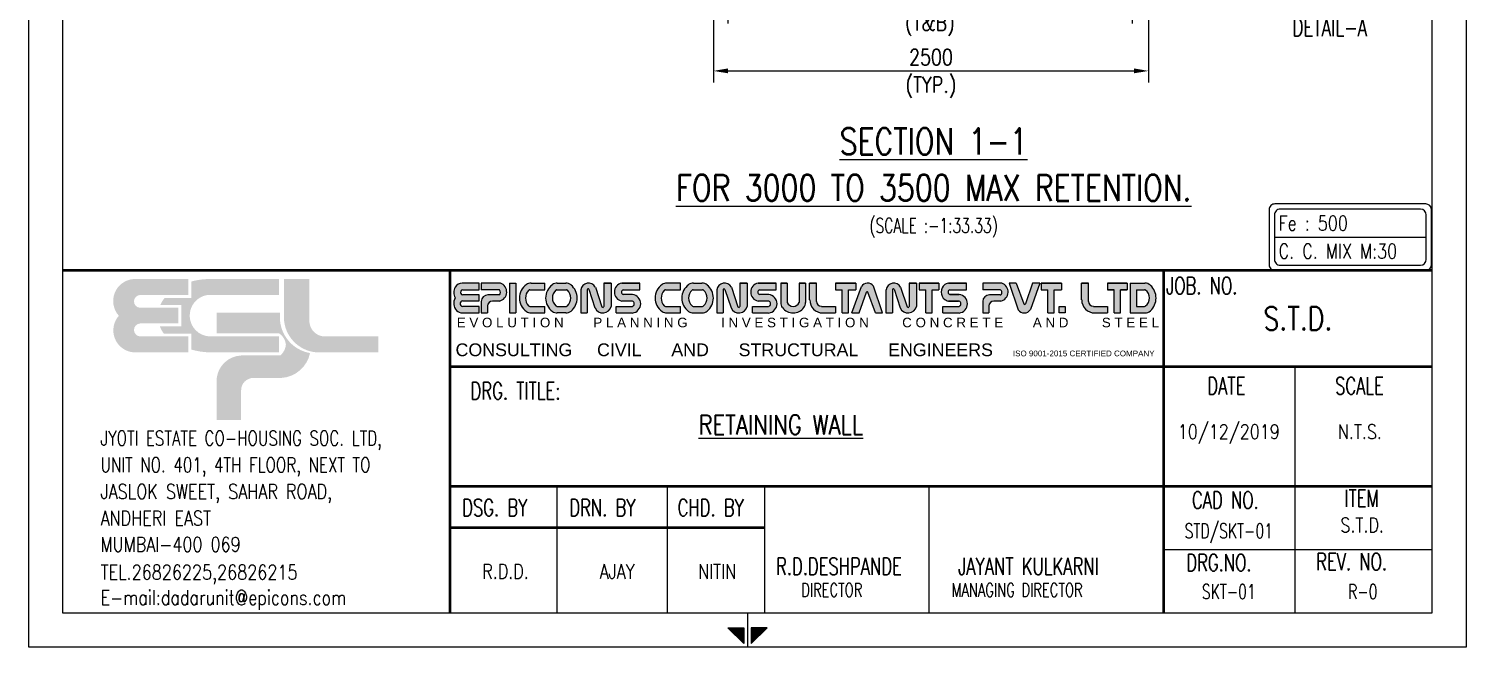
# Model space of a CAD drawing. Extents: x 455722 to 1142355, y -625363 to -272741.
# Drawn here: x 761468 to 786246, y -356294 to -345632 of the extents above; entities that cross this region are included whole.
import ezdxf
from ezdxf.enums import TextEntityAlignment as Align

# ---------------------------------------------------------------- set-up
doc = ezdxf.new("R2010")
doc.units = 0
doc.header["$LTSCALE"] = 500
doc.header["$MEASUREMENT"] = 0
doc.layers.get('DEFPOINTS').update_dxf_attribs({"color": 4})
doc.layers.add('00 ECPL LOGO', color=250, linetype='Continuous', lineweight=20)
doc.layers.add('00 ELEV-2', color=9, linetype='Continuous', lineweight=30)
for name, color, linetype in [('3CONRED', 1, 'Continuous'), ('PNA', 10, 'Continuous'), ('S-DIM-1', 5, 'Continuous'), ('S-TEXT', 2, 'Continuous'), ('S-TEXT-1', 4, 'Continuous'), ('S-TITIL', 6, 'Continuous'), ('TEXT', 4, 'Continuous'), ('TEXT (SHEET)', 4, 'Continuous'), ('TEXT NORMAL', 4, 'Continuous'), ('TITLE', 4, 'Continuous')]:
    doc.layers.add(name, color=color, linetype=linetype)
doc.styles.add('ROMANS', font='r.shx', dxfattribs={"width": 0.8, "height": 275, "bigfont": 'bigfont.shx'})
doc.styles.add('SEC. TEXT', font='arial.ttf', dxfattribs={"height": 180})
doc.dimstyles.new('dim33.33', dxfattribs={"dimtxt": 250, "dimasz": 250, "dimexe": 200, "dimexo": 200, "dimgap": 100, "dimtad": 1, "dimdec": 0, "dimlfac": 0.333331, "dimzin": 0, "dimdsep": 46, "dimtxsty": 'ROMANS', "dimcen": 0, "dimclrd": 5, "dimclre": 5, "dimclrt": 4, "dimadec": 0, "dimazin": 0, "dimtfac": 1, "dimtdec": 0, "dimtix": 1, "dimtofl": 0, "dimtmove": 2, "dimatfit": 3, "dimfxl": 0, "dimtolj": 1, "dimtzin": 0, "dimlwd": -1, "dimlwe": -1, "dimarcsym": 0})

# ---------------------------------------------------------------- blocks, each defined once
blk = doc.blocks.new('*D1342')
at = {"layer": 'DEFPOINTS', "color": 0}
for p in [(773520, -343232, -19), (780485, -343232, -19), (780485, -345344)]:
    blk.add_point(p, dxfattribs=at)
at = {"layer": 'S-DIM-1', "color": 5}
for p, q in [((773520, -343432), (773520, -345544)), ((780485, -343432), (780485, -345544)), ((773770, -345344), (780235, -345344))]:
    blk.add_line(p, q, dxfattribs=at)
for points in [[(773770, -345302), (773770, -345385), (773520, -345344)], [(780235, -345302), (780235, -345385), (780485, -345344)]]:
    blk.add_solid(points, dxfattribs=at)
at = {"layer": 'S-DIM-1', "color": 4, "insert": (777002, -345344), "char_height": 275, "attachment_point": 5, "style": 'ROMANS'}
blk.add_mtext('\\A1;10 Y @ 200 c/c\\P(T&B)', dxfattribs=at)
blk = doc.blocks.new('*D1343')
at = {"layer": 'DEFPOINTS', "color": 0}
for p in [(773270, -343382, -19), (780770, -344732, -19), (780770, -346359)]:
    blk.add_point(p, dxfattribs=at)
at = {"layer": 'S-DIM-1', "color": 5}
for p, q in [((773270, -343582), (773270, -346559)), ((780770, -344932), (780770, -346559)), ((773520, -346359), (780520, -346359))]:
    blk.add_line(p, q, dxfattribs=at)
for points in [[(773520, -346317), (773520, -346400), (773270, -346359)], [(780520, -346317), (780520, -346400), (780770, -346359)]]:
    blk.add_solid(points, dxfattribs=at)
at = {"layer": 'S-DIM-1', "color": 4, "char_height": 275, "style": 'ROMANS'}
for s, insert, attachment_point in [('\\A1;2500', (777020, -346259), 8), ('\\A1;(TYP.)', (777020, -346459), 2)]:
    blk.add_mtext(s, dxfattribs=dict(at, insert=insert, attachment_point=attachment_point))
blk = doc.blocks.new('MID')
at = {"layer": 'TEXT'}
for p, q in [((8.94, 1.07), (4.27, 5.74)), ((4.27, 5.74), (4.27, 1.07)), ((0, 0), (10, 0)), ((4.27, 1.07), (8.94, 1.07)), ((8.94, -1.07), (4.27, -5.74)), ((4.27, -1.07), (8.94, -1.07)), ((4.27, -5.74), (4.27, -1.07))]:
    blk.add_line(p, q, dxfattribs=at)
for points in [[(4.27, 5.74), (8.94, 1.07), (4.27, 1.07)], [(4.27, -5.74), (8.94, -1.07), (4.27, -1.07)]]:
    blk.add_solid(points, dxfattribs=at)
blk = doc.blocks.new('ecpl logo')
at = {"layer": '00 ECPL LOGO'}
for color, points in [(256, [(351, -827, 0.621111), (586, -1401), (1442, -1401), (1442, -1151), (682, -1151, -0.917622), (682, -948), (1285, -948), (1285, -702), (682, -702, -0.926164), (682, -501), (1442, -501), (1442, -251), (581, -251, 0.621111), (351, -827)]), (152, [(2940, -251), (2940, -863, 0.384329), (3453, -1401), (4422, -1401), (4422, -1151), (3582, -1151, -0.414214), (3340, -908), (3340, -251)]), (140, [(1887, -779), (1887, -1102), (2862, -1102, -0.232111), (2971, -1281, -0.194401), (2883, -1450), (2269, -1450, 0.364674), (1887, -1802), (1887, -2463), (2269, -2463), (2269, -1996, -0.414214), (2462, -1802), (2899, -1802, 0.338499), (3350, -1412, -0.371272), (2877, -839), (2877, -779)])]:
    blk.add_hatch(color=color, dxfattribs=at).paths.add_polyline_path(points)
h = blk.add_hatch(color=253, dxfattribs=at)
h.dxf.hatch_style = 1
h.paths.add_polyline_path([(995, -993, 0.07148), (1056, -1106), (1486, -1106), (1486, -1356, 0.065387), (1776, -1401), (2862, -1401), (2862, -1151), (1776, -1151, -0.910826), (1742, -501), (2862, -501), (2862, -251), (1776, -251, 0.069483), (1486, -291), (1486, -546), (1071, -546, 0.072407), (1003, -657), (1329, -657), (1329, -993)])
blk = doc.blocks.new('A4')
at = {"layer": '00 ECPL LOGO'}
h = blk.add_hatch(color=7, dxfattribs=at)
h.dxf.hatch_style = 1
h.paths.add_polyline_path([(247453, 1047), (247453, 1139), (247221, 1139, 0.261636), (247124, 1085, 0.285841), (247126, 937, 0.344902), (247143, 764, 0.204992), (247225, 729), (247453, 729), (247453, 820), (247230, 820, -1), (247225, 894), (247453, 894), (247453, 977), (247230, 977, -1), (247229, 1047)])
h = blk.add_hatch(color=7, dxfattribs=at)
h.dxf.hatch_style = 1
h.paths.add_polyline_path([(247745, 1139), (247483, 1139), (247483, 1047), (247732, 1047, -0.440545), (247732, 977), (247574, 977, 0.414214), (247483, 886), (247483, 729), (247568, 729), (247568, 825, -0.414214), (247637, 894), (247732, 894, 0.757811)])
h.paths.add_polyline_path([(247957, 1139), (247868, 1139), (247868, 729), (247957, 729)])
h.paths.add_polyline_path([(248355, 1139), (248167, 1139, 0.154275), (248102, 1119, 0.519672), (248102, 750, 0.154275), (248167, 729), (248355, 729), (248355, 820), (248148, 820, -0.210356), (248131, 828, -0.388707), (248131, 1039, -0.210356), (248148, 1047), (248355, 1047)])
h.paths.add_polyline_path([(248643, 1139), (248527, 1139, 0.159018), (248460, 1118, 0.507969), (248460, 751, 0.159018), (248527, 729), (248643, 729, 0.173791), (248715, 755, 0.472311), (248715, 1114, 0.173791)])
h.paths.add_polyline_path([(248651, 1047, -0.185052), (248666, 1041, -0.445894), (248666, 826, -0.185052), (248651, 820), (248522, 820, -0.185052), (248507, 826, -0.445894), (248507, 1041, -0.185052), (248522, 1047)], flags=16)
h.paths.add_polyline_path([(249049, 1084, 0.723435), (248849, 1047), (248849, 729), (248938, 729), (248938, 1047, -0.723435), (248960, 1056), (249044, 801, 0.724077), (249268, 820), (249268, 1139), (249166, 1139), (249166, 822, -0.755661), (249139, 813)])
h.paths.add_polyline_path([(249659, 1139), (249413, 1139, 0.823713), (249413, 892), (249558, 892, -0.713272), (249558, 820), (249337, 820), (249337, 729), (249558, 729, 0.900309), (249558, 984), (249430, 984, -0.746931), (249430, 1047), (249659, 1047)])
h = blk.add_hatch(color=7, dxfattribs=at)
h.dxf.hatch_style = 1
h.paths.add_polyline_path([(250219, 1139), (250031, 1139, 0.154275), (249966, 1119, 0.519672), (249966, 750, 0.154275), (250031, 729), (250219, 729), (250219, 820), (250011, 820, -0.210932), (249995, 828, -0.385278), (249994, 1039, -0.212895), (250011, 1047), (250219, 1047)])
h.paths.add_polyline_path([(250585, 1114, 0.173792), (250513, 1139), (250397, 1139, 0.159018), (250330, 1118, 0.507969), (250330, 751, 0.159018), (250397, 729), (250513, 729, 0.173792), (250585, 755, 0.472311)])
h.paths.add_polyline_path([(250521, 1047, -0.185053), (250536, 1041, -0.445893), (250536, 826, -0.185053), (250521, 820), (250392, 820, -0.185053), (250377, 826, -0.445893), (250377, 1041, -0.185053), (250392, 1047)], flags=16)
h.paths.add_polyline_path([(250717, 1047), (250717, 729), (250806, 729), (250806, 1047, -0.436861), (250818, 1060, -0.319738), (250829, 1052), (250912, 801, 0.724077), (251136, 820), (251136, 1139), (251034, 1139), (251034, 822, -0.755661), (251007, 813), (250917, 1084, 0.723435)])
h.paths.add_polyline_path([(251530, 1139), (251284, 1139, 0.823713), (251284, 892), (251429, 892, -0.713272), (251429, 820), (251208, 820), (251208, 729), (251429, 729, 0.900309), (251429, 984), (251302, 984, -0.746931), (251302, 1047), (251530, 1047)])
h.paths.add_polyline_path([(251683, 1139), (251595, 1139), (251595, 872, 0.160106), (251617, 804, 0.505303), (251913, 804, 0.160106), (251935, 872), (251935, 1139), (251849, 1139), (251849, 872, -0.621318), (251683, 872)])
h.paths.add_polyline_path([(252085, 1139), (251992, 1139), (251992, 911, 0.414214), (252175, 729), (252347, 729), (252347, 820), (252154, 820, -0.414214), (252085, 889)])
h.paths.add_polyline_path([(252628, 1139), (252347, 1139), (252347, 1049), (252439, 1049), (252439, 729), (252527, 729), (252527, 1049), (252628, 1049)])
h.paths.add_polyline_path([(252869, 1097, 0.539211), (252702, 1092), (252571, 729), (252674, 729), (252771, 1014, -0.708617), (252793, 1014), (252895, 729), (252994, 729)])
h.paths.add_polyline_path([(253241, 1084, 0.723435), (253040, 1047), (253040, 729), (253129, 729), (253129, 1047, -0.723435), (253151, 1056), (253235, 801, 0.724077), (253459, 820), (253459, 1139), (253357, 1139), (253357, 822, -0.755661), (253330, 813)])
h.paths.add_polyline_path([(253764, 1139), (253495, 1139), (253495, 1049), (253587, 1049), (253587, 729), (253676, 729), (253676, 1049), (253764, 1049)])
h.paths.add_polyline_path([(254145, 1139), (253916, 1139, 0.157568), (253849, 1118, 0.511532), (253849, 913, 0.157569), (253916, 892), (254044, 892, -0.713272), (254044, 820), (253823, 820), (253823, 729), (254044, 729, 0.900308), (254044, 984), (253921, 984), (253917, 984, -0.722204), (253917, 1049), (254145, 1049)])
h = blk.add_hatch(color=7, dxfattribs=at)
h.dxf.hatch_style = 1
h.paths.add_polyline_path([(254630, 1139), (254369, 1139), (254369, 1047), (254607, 1047, -0.270444), (254627, 1035, -0.26297), (254627, 989, -0.270444), (254607, 977), (254460, 977, 0.414214), (254369, 886), (254369, 729), (254454, 729), (254454, 825, -0.414214), (254522, 894), (254618, 894, 0.757811)])
h.paths.add_polyline_path([(254830, 1139), (254731, 1139), (254856, 772, 0.539211), (255024, 777), (255155, 1139), (255051, 1139), (254954, 855, -0.708617), (254932, 855)])
h.paths.add_polyline_path([(255452, 1139), (255171, 1139), (255171, 1049), (255262, 1049), (255262, 729), (255351, 729), (255351, 1049), (255452, 1049)])
h.paths.add_polyline_path([(255820, 1139), (255727, 1139), (255727, 911, 0.414214), (255910, 729), (256082, 729), (256082, 820), (255889, 820, -0.414214), (255820, 889)])
h.paths.add_polyline_path([(255502, 820), (255418, 820), (255418, 729), (255502, 729)])
h = blk.add_hatch(color=7, dxfattribs=at)
h.dxf.hatch_style = 1
h.paths.add_polyline_path([(256082, 1139), (256082, 1049), (256173, 1049), (256173, 729), (256262, 729), (256262, 1049), (256350, 1049), (256350, 1139)])
h.paths.add_polyline_path([(256394, 1139), (256394, 729), (256595, 729, 0.189446), (256673, 760, 0.435754), (256673, 1109, 0.189446), (256595, 1139)])
h.paths.add_polyline_path([(256598, 1049, -0.519112), (256598, 820), (256481, 820), (256481, 1049)], flags=16)
at = {"layer": '00 ECPL LOGO', "color": 7}
for p, q in [((247453, 1139), (247221, 1139)), ((247230, 1047), (247453, 1047)), ((247453, 1047), (247453, 1139)), ((247745, 1139), (247483, 1139)), ((247483, 1139), (247483, 1047)), ((247732, 1047), (247483, 1047)), ((247868, 1139), (247957, 1139)), ((247868, 1139), (247868, 729)), ((247957, 1139), (247957, 729)), ((248148, 1047), (248355, 1047)), ((248167, 1139), (248355, 1139)), ((248355, 1047), (248355, 1139)), ((248522, 1047), (248651, 1047)), ((248527, 1139), (248643, 1139)), ((248849, 1047), (248849, 729)), ((248938, 1047), (248938, 729)), ((248960, 1056), (249044, 801)), ((249049, 1084), (249139, 813)), ((249166, 1139), (249268, 1139)), ((249268, 1139), (249166, 1139)), ((249166, 1139), (249166, 820)), ((249268, 1139), (249268, 820)), ((249268, 1047), (249268, 1047)), ((249413, 1139), (249659, 1139)), ((249659, 1139), (249413, 1139)), ((249430, 1047), (249659, 1047)), ((249659, 1047), (249659, 1139)), ((250011, 1047), (250219, 1047)), ((250219, 1139), (250031, 1139)), ((250219, 1047), (250219, 1139)), ((250392, 1047), (250521, 1047)), ((250397, 1139), (250513, 1139)), ((250717, 1047), (250717, 729)), ((250806, 1047), (250806, 729)), ((250829, 1052), (250912, 801)), ((250917, 1084), (251007, 813)), ((251034, 1139), (251136, 1139)), ((251034, 1139), (251136, 1139)), ((251136, 1139), (251034, 1139)), ((251034, 1139), (251034, 820)), ((251136, 1139), (251136, 820)), ((251136, 1047), (251136, 1047)), ((251284, 1139), (251530, 1139)), ((251284, 1139), (251530, 1139)), ((251530, 1139), (251284, 1139)), ((251302, 1047), (251530, 1047)), ((251530, 1047), (251530, 1139)), ((251595, 1139), (251683, 1139)), ((251683, 1139), (251595, 1139)), ((251595, 1139), (251595, 872)), ((251683, 1139), (251683, 872)), ((251849, 1139), (251935, 1139)), ((251935, 1139), (251849, 1139)), ((251849, 1139), (251849, 872)), ((251935, 1139), (251935, 872)), ((251992, 1139), (252085, 1139)), ((252085, 1139), (251992, 1139)), ((251992, 911), (251992, 1139)), ((252085, 889), (252085, 1139)), ((252347, 1139), (252628, 1139)), ((252628, 1139), (252347, 1139)), ((252347, 1139), (252347, 1049)), ((252347, 1049), (252439, 1049)), ((252439, 729), (252439, 1049)), ((252527, 729), (252527, 1049)), ((252527, 1049), (252628, 1049)), ((252571, 729), (252702, 1092)), ((252628, 1139), (252628, 1049)), ((252674, 729), (252771, 1014)), ((252895, 729), (252793, 1014)), ((252994, 729), (252869, 1097)), ((253040, 1047), (253040, 729)), ((253129, 1047), (253129, 729)), ((253151, 1056), (253235, 801)), ((253241, 1084), (253330, 813)), ((253357, 1139), (253459, 1139)), ((253357, 1139), (253459, 1139)), ((253459, 1139), (253357, 1139)), ((253357, 1139), (253459, 1139)), ((253357, 1139), (253357, 820)), ((253459, 1139), (253459, 820)), ((253459, 1047), (253459, 1047)), ((253495, 1139), (253764, 1139)), ((253764, 1139), (253495, 1139)), ((253495, 1139), (253764, 1139)), ((253495, 1139), (253764, 1139)), ((253764, 1139), (253495, 1139)), ((253495, 1139), (253495, 1049)), ((253495, 1049), (253587, 1049)), ((253495, 1049), (253587, 1049)), ((253587, 729), (253587, 1049)), ((253676, 729), (253676, 1049)), ((253676, 1049), (253764, 1049)), ((253676, 1049), (253764, 1049)), ((253764, 1139), (253764, 1049)), ((253899, 1139), (254145, 1139)), ((253899, 1139), (254145, 1139)), ((254145, 1139), (253916, 1139)), ((253917, 1049), (254145, 1049)), ((254145, 1047), (254145, 1139)), ((254630, 1139), (254369, 1139)), ((254369, 1139), (254369, 1047)), ((254607, 1047), (254369, 1047)), ((254830, 1139), (254731, 1139)), ((254830, 1139), (254731, 1139)), ((254731, 1139), (254856, 772)), ((254830, 1139), (254932, 855)), ((255051, 1139), (254954, 855)), ((255155, 1139), (255024, 777)), ((255155, 1139), (255051, 1139)), ((255097, 1139), (255051, 1139)), ((255155, 1139), (255051, 1139)), ((255171, 1139), (255452, 1139)), ((255452, 1139), (255171, 1139)), ((255171, 1139), (255452, 1139)), ((255171, 1139), (255452, 1139)), ((255171, 1139), (255452, 1139)), ((255171, 1139), (255171, 1049)), ((255171, 1049), (255262, 1049)), ((255171, 1049), (255262, 1049)), ((255262, 729), (255262, 1049)), ((255351, 729), (255351, 1049)), ((255351, 1049), (255452, 1049)), ((255351, 1049), (255452, 1049)), ((255452, 1139), (255452, 1049)), ((255727, 1139), (255820, 1139)), ((255820, 1139), (255727, 1139)), ((255727, 911), (255727, 1139)), ((255820, 889), (255820, 1139)), ((256082, 1139), (256350, 1139)), ((256350, 1139), (256082, 1139)), ((256082, 1139), (256082, 1049)), ((256082, 1049), (256173, 1049)), ((256173, 1049), (256082, 1049)), ((256173, 729), (256173, 1049)), ((256262, 729), (256262, 1049)), ((256262, 1049), (256350, 1049)), ((256262, 1049), (256350, 1049)), ((256350, 1049), (256262, 1049)), ((256350, 1139), (256350, 1049)), ((256394, 1139), (256595, 1139)), ((256394, 1139), (256394, 729)), ((256481, 1049), (256481, 820)), ((256481, 1049), (256590, 1049)), ((247225, 894), (247453, 894)), ((247453, 820), (247225, 820)), ((247453, 977), (247230, 977)), ((247453, 894), (247453, 977)), ((247453, 729), (247453, 820)), ((247483, 886), (247483, 729)), ((247568, 825), (247568, 729)), ((247732, 977), (247574, 977)), ((247637, 894), (247732, 894)), ((248148, 820), (248355, 820)), ((248355, 729), (248355, 820)), ((248522, 820), (248651, 820)), ((249268, 820), (249268, 820)), ((249337, 729), (249337, 820)), ((249337, 820), (249558, 820)), ((249558, 892), (249413, 892)), ((249558, 984), (249430, 984)), ((250011, 820), (250219, 820)), ((250219, 729), (250219, 820)), ((250392, 820), (250521, 820)), ((251208, 729), (251208, 820)), ((251208, 820), (251429, 820)), ((251208, 820), (251429, 820)), ((251429, 892), (251284, 892)), ((251429, 984), (251302, 984)), ((252154, 820), (252347, 820)), ((252347, 820), (252347, 729)), ((253459, 820), (253459, 820)), ((253823, 729), (253823, 820)), ((253823, 820), (254044, 820)), ((253823, 820), (254044, 820)), ((253823, 820), (254044, 820)), ((254044, 892), (253899, 892)), ((253916, 892), (254034, 892)), ((254044, 984), (253917, 984)), ((253921, 984), (254044, 984)), ((254369, 886), (254369, 729)), ((254454, 825), (254454, 729)), ((254607, 977), (254460, 977)), ((254522, 894), (254618, 894)), ((255889, 820), (256082, 820)), ((256082, 820), (256082, 729)), ((256481, 820), (256590, 820)), ((247225, 729), (247453, 729)), ((247483, 729), (247568, 729)), ((247868, 729), (247957, 729)), ((248167, 729), (248355, 729)), ((248643, 729), (248527, 729)), ((248849, 729), (248938, 729)), ((249148, 729), (249166, 729)), ((249166, 730), (249166, 729)), ((249337, 729), (249558, 729)), ((249337, 729), (249558, 729)), ((250031, 729), (250219, 729)), ((250397, 729), (250513, 729)), ((250717, 729), (250806, 729)), ((250717, 729), (250806, 729)), ((250717, 729), (250806, 729)), ((251208, 729), (251429, 729)), ((251208, 729), (251429, 729)), ((251208, 729), (251429, 729)), ((252175, 729), (252347, 729)), ((252175, 729), (252347, 729)), ((252439, 729), (252527, 729)), ((252439, 729), (252527, 729)), ((252571, 729), (252674, 729)), ((252628, 729), (252674, 729)), ((252895, 729), (252994, 729)), ((252895, 729), (252994, 729)), ((253040, 729), (253129, 729)), ((253040, 729), (253129, 729)), ((253040, 729), (253129, 729)), ((253587, 729), (253676, 729)), ((253587, 729), (253676, 729)), ((253587, 729), (253676, 729)), ((253587, 729), (253676, 729)), ((253823, 729), (254044, 729)), ((253823, 729), (254044, 729)), ((253823, 729), (254044, 729)), ((253823, 729), (254044, 729)), ((253823, 729), (254044, 729)), ((254369, 729), (254454, 729)), ((255262, 729), (255351, 729)), ((255262, 729), (255351, 729)), ((255262, 729), (255351, 729)), ((255910, 729), (256082, 729)), ((255910, 729), (256082, 729)), ((256173, 729), (256262, 729)), ((256173, 729), (256262, 729)), ((256173, 729), (256262, 729)), ((256173, 729), (256262, 729)), ((256187, 729), (256262, 729)), ((256187, 729), (256262, 729)), ((256187, 729), (256262, 729)), ((256187, 729), (256262, 729)), ((256394, 729), (256595, 729))]:
    blk.add_line(p, q, dxfattribs=at)
blk.add_lwpolyline([(255418, 820), (255502, 820), (255502, 729), (255418, 729)], close=True, dxfattribs=at)
for centre, radius, start, end in [((247244, 1012), 140, 148.648, 212.4563), ((247221, 1026), 114, 90, 148.648), ((247230, 1012), 34.7, 88.7637, 271.2363), ((247704, 1018), 128, 282.7188, 71.3398), ((247700, 1012), 47, 312.4487, 47.5513), ((248232, 934), 225, 125.0807, 234.9193), ((248247, 934), 157, 137.5171, 222.4829), ((248167, 1026), 114, 90, 125.0807), ((248148, 1024), 22.8, 90, 137.5171), ((248593, 934), 227, 126.1417, 233.8583), ((248603, 934), 144, 131.9364, 228.0636), ((248527, 1026), 114, 90, 126.1417), ((248522, 1024), 22.8, 90, 131.9364), ((248643, 1026), 114, 50.5638, 90), ((248651, 1024), 22.8, 48.0636, 90), ((248569, 934), 144, 311.9364, 48.0636), ((248568, 934), 232, 309.4362, 50.5638), ((248955, 1032), 107, 28.75, 172.2831), ((248950, 1048), 12.7, 40.0191, 183.5523), ((249437, 1016), 126, 101.0425, 258.9575), ((249440, 1015), 32.9, 106.4856, 253.5144), ((250095, 934), 225, 125.0807, 234.9193), ((250111, 934), 158, 138.0741, 222.3563), ((250031, 1026), 114, 90, 125.0807), ((250011, 1024), 22.8, 90, 138.0741), ((250463, 934), 227, 126.1417, 233.8583), ((250473, 934), 144, 131.9364, 228.0636), ((250397, 1026), 114, 90, 126.1417), ((250392, 1024), 22.8, 90, 131.9364), ((250513, 1026), 114, 50.5638, 90), ((250521, 1024), 22.8, 48.0636, 90), ((250439, 934), 144, 311.9364, 48.0636), ((250438, 934), 232, 309.4362, 50.5638), ((250823, 1032), 107, 28.75, 172.2831), ((250818, 1048), 12.7, 89.1577, 183.5523), ((250818, 1049), 11.4, 18.2334, 89.1577), ((251308, 1016), 126, 101.0425, 258.9575), ((251311, 1015), 32.9, 106.4856, 253.5144), ((252787, 1039), 100, 35.166, 148.5022), ((252782, 1010), 11.4, 19.7665, 161.0546), ((253147, 1032), 107, 28.75, 172.2831), ((253142, 1048), 12.7, 40.0191, 183.5523), ((253923, 1016), 126, 125.818, 234.182), ((253916, 1026), 114, 90, 125.818), ((253927, 1016), 34.4, 108.3261, 238.1957), ((253921, 1006), 22.8, 238.1957, 270), ((254607, 1024), 22.8, 29.4672, 90), ((254607, 1000), 22.8, 270, 330.5328), ((254590, 1018), 128, 282.7188, 71.3398), ((254586, 1012), 47, 330.5328, 29.4672), ((256590, 1026), 22.8, 51.4816, 90), ((256595, 1026), 114, 47.0907, 90), ((256517, 935), 140, 308.5184, 51.4816), ((256511, 934), 238, 312.9093, 47.0907), ((247244, 861), 140, 147.5437, 223.6612), ((247228, 857), 36.8, 94.0242, 265.9758), ((247574, 886), 91.1, 90, 180), ((247637, 825), 68.3, 90, 180), ((248148, 843), 22.8, 222.4829, 270), ((248522, 843), 22.8, 228.0636, 270), ((248651, 843), 22.8, 270, 311.9364), ((249153, 847), 118, 203.2219, 346.755), ((249151, 821), 15, 214.0796, 357.6127), ((249544, 856), 128, 276.006, 83.994), ((249546, 856), 37.8, 289.0016, 70.9984), ((250011, 843), 22.8, 222.3563, 270), ((250392, 843), 22.8, 228.0636, 270), ((250521, 843), 22.8, 270, 311.9364), ((251021, 847), 118, 203.2219, 346.8516), ((251019, 821), 15, 214.0796, 357.6127), ((251416, 856), 128, 276.006, 83.994), ((251417, 856), 37.8, 289.0016, 70.9984), ((251708, 872), 114, 180, 216.3848), ((251765, 913), 184, 216.3848, 323.6152), ((251766, 913), 92.7, 206.2931, 333.7069), ((251821, 872), 114, 323.6152, 0), ((252175, 911), 182, 180, 270), ((252154, 889), 68.3, 180, 270), ((253344, 847), 118, 203.2219, 346.755), ((253343, 821), 15, 214.0796, 357.6127), ((253916, 1006), 114, 234.182, 270), ((254031, 856), 128, 276.006, 83.994), ((254032, 856), 37.8, 289.0016, 70.9984), ((254460, 886), 91.1, 90, 180), ((254522, 825), 68.3, 90, 180), ((254943, 859), 11.4, 199.7665, 341.0546), ((255910, 911), 182, 180, 270), ((255889, 889), 68.3, 180, 270), ((256590, 843), 22.8, 270, 308.5184), ((247225, 843), 114, 223.6612, 270), ((248167, 843), 114, 234.9193, 270), ((248527, 843), 114, 233.8583, 270), ((248643, 843), 114, 270, 309.4362), ((250031, 843), 114, 234.9193, 270), ((250397, 843), 114, 233.8583, 270), ((250513, 843), 114, 270, 309.4362), ((254938, 829), 100, 215.166, 328.5022), ((256595, 843), 114, 270, 312.9093)]:
    blk.add_arc(centre, radius, start, end, dxfattribs=at)
at = {"layer": '3CONRED'}
blk.add_line((260538, -2522), (256855, -2522), dxfattribs=at)
at = {"layer": 'PNA', "color": 5}
for p, q in [((258658, -3392), (258658, -8)), ((248525, -3392), (248525, -1653)), ((250040, -3392), (250040, -1653)), ((251377, -3392), (251377, -1653)), ((253633, -3392), (253633, -1653))]:
    blk.add_line(p, q, dxfattribs=at)
at = {"layer": 'PNA', "color": 4}
blk.add_lwpolyline([(261008, -3862), (241268, -3862), (241268, 24056), (261008, 24056)], close=True, dxfattribs=at)
at = {"layer": 'PNA', "color": 3}
blk.add_lwpolyline([(260538, -3392), (241738, -3392), (241738, 23586), (260538, 23586)], close=True, dxfattribs=at)
at = {"layer": 'PNA', "color": 1, "const_width": 37.6}
for points in [[(241738, 1314), (260538, 1314)], [(247053, -3392), (247053, 1314)], [(256855, -3392), (256855, 1314)], [(247053, -8), (260538, -8)], [(247053, -1653), (260538, -1653)], [(247053, -2221), (251377, -2221)]]:
    blk.add_lwpolyline(points, dxfattribs=at)
at = {"layer": '00 ELEV-2', "xscale": 0.8756090370211822, "yscale": 0.8756090370211822, "zscale": 0.8756090370211822}
blk.add_blockref('ecpl logo', (242198, 1415), dxfattribs=at)
at = {"layer": 'TEXT (SHEET)', "color": 4, "xscale": 47, "yscale": 47, "zscale": 47, "rotation": 270}
blk.add_blockref('MID', (251138, -3392), dxfattribs=at)
at = {"layer": '00 ECPL LOGO', "color": 7, "attachment_point": 1, "style": 'SEC. TEXT'}
for s, insert, char_height, width in [('E V O L U T I O N        P L A N N I N G         I N V E S T I G A T I O N         C O N C R E T E        A N D         S T E E L', (247146, 664), 131.341, 390085.8), ('CONSULTING     CIVIL      AND      STRUCTURAL      ENGINEERS', (247129, 311), 175.12, 434094.76), ('ISO 9001-2015 CERTIFIED COMPANY', (254783, 213), 78.8, 380266.94)]:
    blk.add_mtext(s, dxfattribs=dict(at, insert=insert, char_height=char_height, width=width))
at = {"layer": 'S-TEXT-1', "style": 'ROMANS'}
for s, height, width, p in [('JYOTI ESTATE CO-HOUSING SOC. LTD,', 201.97, 0.75, (242254, -1091, 6)), ('UNIT NO. 401, 4TH FLOOR, NEXT TO', 201.97, 0.75, (242254, -1457, 6)), ('JASLOK SWEET, SAHAR ROAD,', 201.23, 0.8, (242254, -1823, 6)), ('ANDHERI EAST', 201.23, 0.8, (242254, -2188, 6)), ('MUMBAI-400 069', 201.23, 0.8, (242254, -2549, 6)), ('TEL.26826225,26826215', 201.23, 0.8, (242254, -2932, 6)), ('E-mail:dadarunit@epicons.com', 201.23, 0.8, (242254, -3281, 6))]:
    blk.add_text(s, height=height, dxfattribs=dict(at, width=width)).set_placement(p)
at = {"layer": 'TEXT (SHEET)', "style": 'ROMANS', "width": 0.7}
for s, height, p in [(' JOB. NO.', 235, (256773, 986)), ('DATE', 235, (257454, -389)), ('SCALE', 235, (259208, -389)), (' DRG. TITLE:', 235, (247223, -458)), ('CAD NO.', 235, (257242, -1958)), ('ITEM', 235, (259336, -1934)), (' DRG.NO.', 235, (257052, -2816)), (' REV. NO.', 235, (258835, -2804)), ('DIRECTOR', 188, (251875, -3168)), (' MANAGING DIRECTOR', 188, (253851, -3168))]:
    blk.add_text(s, height=height, dxfattribs=at).set_placement(p)
at = {"layer": 'TEXT NORMAL', "style": 'ROMANS', "width": 0.7}
for s, p in [(' DSG. BY', (247108, -2061)), (' DRN. BY', (248579, -2061)), (' CHD. BY', (250066, -2061))]:
    blk.add_text(s, height=235, dxfattribs=at).set_placement(p)
at = {"layer": 'TITLE', "color": 4, "style": 'ROMANS', "width": 0.7}
for s, p in [('R.D.DESHPANDE', (251531, -2868)), (' JAYANT KULKARNI', (253918, -2868))]:
    blk.add_text(s, height=235, dxfattribs=at).set_placement(p)

msp = doc.modelspace()

# ---------------------------------------------------------------- linework, layer by layer
at = {"layer": 'TITLE', "color": 2}
msp.add_line((782938.758, -349224.89), (785556.352, -349224.89), dxfattribs=at)
for points in [[(782947.727, -349798.227), (785547.382, -349798.227, 0.414213562), (785646.947, -349698.662), (785646.947, -348751.119, 0.414213562), (785547.382, -348651.553), (782947.727, -348651.553, 0.414213563), (782848.162, -348751.119), (782848.162, -349698.662, 0.414213563)], [(783038.323, -349707.632), (785456.786, -349707.632, 0.414213562), (785556.352, -349608.066), (785556.352, -348841.714, 0.414213562), (785456.786, -348742.149), (783038.323, -348742.149, 0.414213563), (782938.758, -348841.714), (782938.758, -349608.066, 0.414213563)]]:
    msp.add_lwpolyline(points, format="xyb", close=True, dxfattribs=at)

# ---------------------------------------------------------------- block references
at = {"xscale": 1.255230125522994, "yscale": 1.255230125522994, "zscale": 1.255230125522994}
msp.add_blockref('A4', (458620.626, -351447.31), dxfattribs=at)

# ---------------------------------------------------------------- texts
at = {"layer": 'S-TEXT', "color": 2, "ltscale": 11, "style": 'ROMANS', "width": 0.7}
msp.add_text('DETAIL-A', height=300, dxfattribs=at).set_placement((783894.964, -345759.778, -101.956), align=Align.CENTER)
at = {"layer": 'S-TEXT', "style": 'ROMANS'}
for s, height, width, p in [('(SCALE :-1:33.33)', 250, 0.7, (777065.266, -349023.835, 19.417)), ('10/12/2019', 251.046, 0.8, (782152.599, -352578.143)), ('N.T.S.', 251.046, 0.8, (784412.462, -352578.143)), ('S.T.D.', 251.046, 0.8, (784452.572, -354188.124)), ('STD/SKT-01', 251.046, 0.7, (782152.599, -354288.236)), ('R.D.D.', 251.046, 0.8, (769686.198, -354986.714)), ('AJAY', 251.046, 0.8, (771609.769, -354986.714)), ('NITIN', 251.046, 0.8, (773333.223, -354986.714)), ('SKT-01', 251.046, 0.7, (782152.599, -355334.991)), ('R-0', 251.046, 0.7, (784462.856, -355334.991))]:
    msp.add_text(s, height=height, dxfattribs=dict(at, width=width)).set_placement(p, align=Align.MIDDLE_CENTER)
at = {"layer": 'S-TITIL', "style": 'ROMANS', "width": 0.8}
for s, p in [('%%USECTION 1-1', (777065.266, -347573.835, 19.417)), ('%%UFOR 3000 TO 3500 MAX RETENTION.', (777065.266, -348373.835, 19.417))]:
    msp.add_text(s, height=450, dxfattribs=at).set_placement(p, align=Align.MIDDLE_CENTER)
at = {"layer": 'TEXT', "color": 1, "style": 'ROMANS', "width": 0.8}
msp.add_text('S.T.D.', height=397.714, dxfattribs=at).set_placement((783344.73, -350627.535), align=Align.MIDDLE_CENTER)
msp.add_text('%%URETAINING WALL', height=334.72803, dxfattribs=at).set_placement((773014.402, -352458.342), align=Align.MIDDLE_LEFT)
at = {"layer": 'TITLE', "style": 'ROMANS', "width": 0.8}
for s, p in [('Fe : 500', (783011.698, -348983.52)), ('C. C. MIX M:30', (783011.698, -349466.261))]:
    msp.add_text(s, height=252.5168, dxfattribs=at).set_placement(p, align=Align.MIDDLE_LEFT)

# ---------------------------------------------------------------- dimensions: what is measured, and where the dimension line sits
at = {"layer": 'S-DIM-1'}
dim = msp.add_linear_dim(base=(780769.522, -346358.795, 19.417), p1=(773269.522, -343381.933, 0), p2=(780769.522, -344731.933, 0), text='<>\\X(TYP.)', dimstyle='dim33.33', override={"dimtxt": 250, "dimasz": 250, "dimtmove": 0}, dxfattribs=at)
dim.commit()
dim.dimension.update_dxf_attribs({"geometry": '*D1343', "text_midpoint": (777019.522, -346358.795, 19.417)})
dim = msp.add_linear_dim(base=(780485.036, -345343.727, 19.417), p1=(773519.521, -343231.933, 0), p2=(780485.036, -343231.933, 0), text='10 Y @ 200 c/c\\X(T&B)', dimstyle='dim33.33', override={"dimtxt": 250, "dimasz": 250, "dimtmove": 0}, dxfattribs=at)
dim.commit()
dim.dimension.update_dxf_attribs({"geometry": '*D1342', "text_midpoint": (777002.279, -345343.727, 19.417), "dimtype": 160})

doc.saveas('drawing.dxf')
